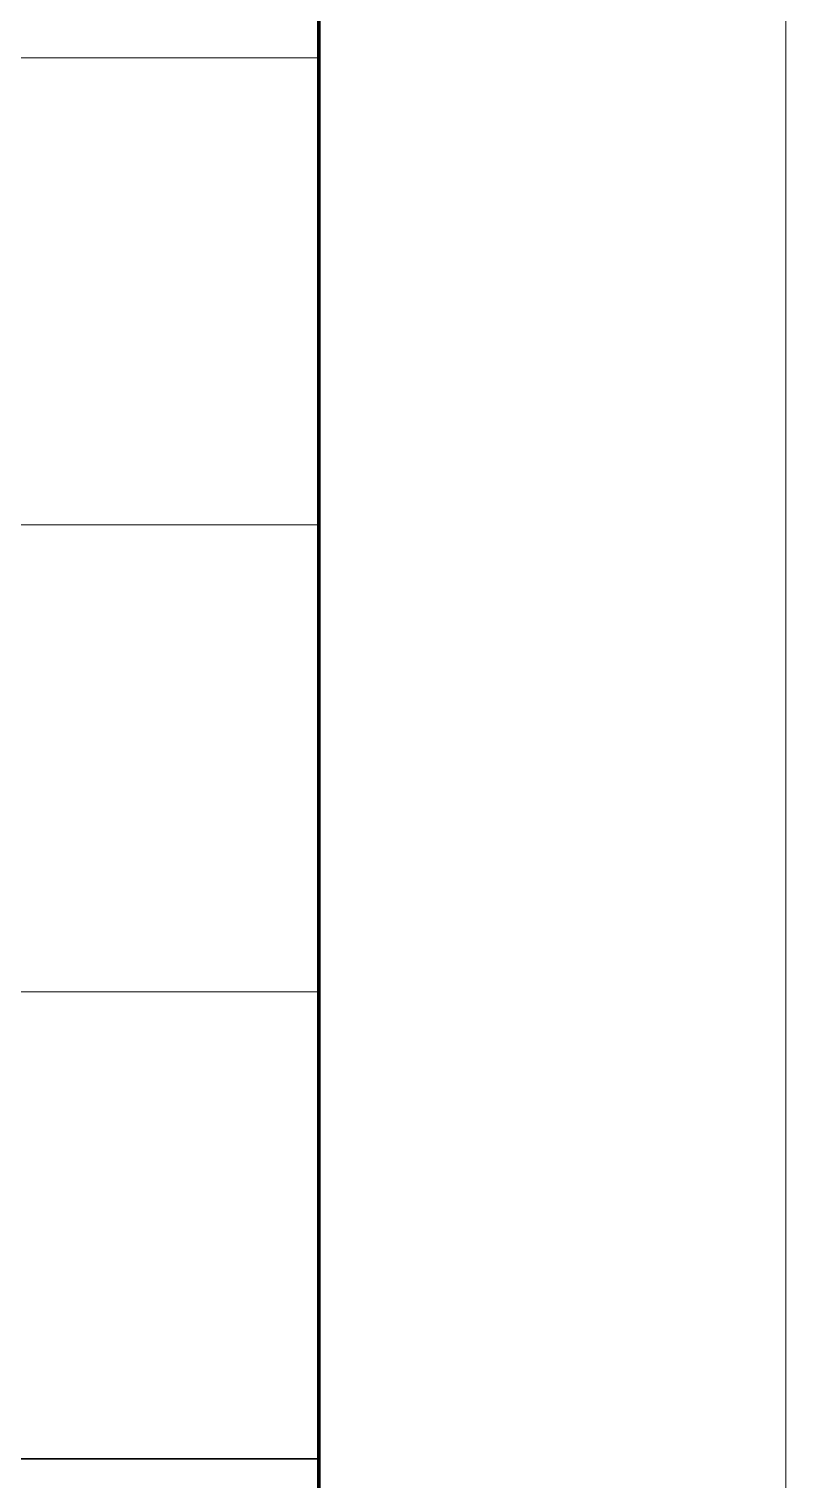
# Model space of a CAD drawing. Extents: x 3968514 to 5230306, y -516551 to -228246.
# Drawn here: x 5028000 to 5029621, y -484324 to -481217 of the extents above; entities that cross this region are included whole.
import ezdxf

# ---------------------------------------------------------------- set-up
doc = ezdxf.new("R2010")
doc.units = 0
doc.header["$LTSCALE"] = 1000
doc.header["$MEASUREMENT"] = 0
doc.layers.add('FRAME', color=3, linetype='Continuous', lineweight=18)

# ---------------------------------------------------------------- blocks, each defined once
blk = doc.blocks.new('A$C0B803521')
at = {"layer": 'FRAME', "lineweight": 18}
for p, q in [((-15943.1, 34252), (-15943.1, 93652)), ((-16943.1, 45352), (-23943.1, 45352)), ((-16943.1, 44352), (-23943.1, 44352)), ((-16943.1, 43352), (-23943.1, 43352))]:
    blk.add_line(p, q, dxfattribs=at)
at = {"layer": 'FRAME', "lineweight": 140}
blk.add_line((-16943.1, 35252), (-16943.1, 92652), dxfattribs=at)
at = {"layer": 'FRAME', "lineweight": 35}
blk.add_line((-16943.1, 42352), (-23943.1, 42352), dxfattribs=at)

msp = doc.modelspace()

# ---------------------------------------------------------------- block references
msp.add_blockref('A$C0B803521', (5045563.84944, -526631.20711))

doc.saveas('drawing.dxf')
